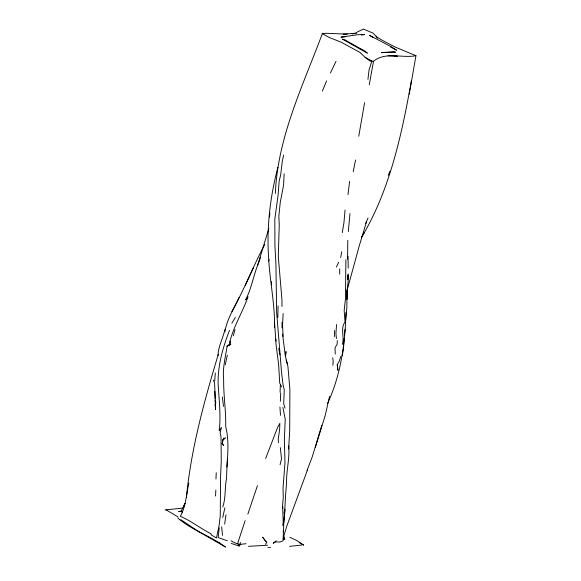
<?xml version="1.0" encoding="UTF-8"?>
<svg xmlns="http://www.w3.org/2000/svg" width="581" height="581" viewBox="0 0 581 581"><rect width="100%" height="100%" fill="white"/><g stroke="black" fill="none" stroke-linecap="round" stroke-linejoin="round"><path stroke-width="0.87" d="M347.801 240.316L347.569 259.3M281.952 306.499L281.974 300.123L278.299 256.417L279.236 224.745L278.858 216.183L280.267 202.275L283.593 185.172L284.131 173.821M281.996 327.858L282.039 322.317M274.493 321.504L276.077 344.823L278.626 364.548L279.722 383.14L281.603 386.823M215.536 403.555L215.449 409.576L214.839 391.42M347.031 290.355L346.835 307.719L345.47 321.373M283.129 313.5L282.562 325.418L283.121 336.414M347.002 290.413L346.821 299.469L347.213 289.193L348.237 280.899L348.106 274.007M277.82 317.48L278.081 305.889M215.319 401.369L215.355 400.04M337.263 340.582L337.154 344.351L335.063 347.678L335.237 354.112M224.927 331.795C226.779 319.514 233.99 308.576 239.103 297.356M275.372 193.466C277.558 137.341 303.021 85.465 322.317 33.683L326.21 33.306L347.307 34.119M217.998 355.572C218.245 346.363 223.082 338.048 225.007 329.224M280.071 392.248L280.362 384.883M274.559 327.735C275.002 304.11 269.722 280.884 268.596 257.332C266.563 227.062 270.15 196.61 277.907 167.321M280.354 401.355L280.71 392.909M259.308 261.036C253.81 273.68 251.9 287.537 245.661 299.869L248 296.826C242.335 312.999 232.661 327.619 229.263 344.504L227.12 346.065C225.428 357.264 222.414 368.361 223.67 379.894C223.445 395.479 226.111 411.021 225.675 426.541C230.032 443.521 226.735 460.98 226.583 478.199C224.607 487.72 225.98 497.721 222.734 506.981M215.958 479.093L216.248 472.774M327.495 403.584C340.858 375.159 345.085 343.487 346.015 312.346M334.315 336.711L334.627 330.415M215.522 496.043L215.849 490.073M345.884 259.685L345.477 298.605L344.177 310.37L345.02 321.983C340.03 328.802 344.787 336.886 342.311 344.366M226.859 467.008L227.432 458.598M269.555 217.105L269.845 212.951M336.566 324.51L335.934 333.494L336.428 338.585M332.877 365.304L333.189 361.208L332.702 357.758M349.98 213.597L348.324 231.572M344.221 338.287L343.386 349.399L342.209 355.775M285.068 509.283L283.739 524.309L283.063 540.824L279.846 542.037L275.837 541.913L273.143 543.228L276.222 540.78M347.743 279.773L348.128 274.849L347.728 279.098M214.687 381.005L215.333 372.958M345.049 209.973L343.945 222.777L342.274 232.632M222.32 444.167L222.668 440.253L224.034 437.972L222.872 440.231L222.32 444.167L223.678 445.416L221.957 443.361M282.584 334.031L285.256 355.645L287.936 366.567L289.875 389.314L289.701 430.448L288.655 448.946L288.648 445.954C290.006 458.438 286.106 470.777 286.622 483.123C285.031 497.234 285.227 511.491 283.281 525.5M285.598 355.855L286.012 351.57L285.365 356M219.255 527.802L218.144 537.585L227.338 540.788M282.787 525.413L283.208 521.709L282.584 505.543L283.281 496.849L282.991 488.774L284.973 462.585L284.37 439.759L285.235 419.097L282.874 407.368M282.671 508.673L282.867 506.981M367.94 79.394L369.044 70.003L371.891 60.969L365.129 57.381L359.988 52.428L341.018 42.108L329.362 37.525L322.317 33.683M347.99 194.657L349.609 181.403M343.189 34.163L356.051 33.197L352.202 33.923M186.421 497.263C191.12 448.532 204.294 400.934 218.318 354.287M224.651 524.127L225.973 514.831M344.351 335.077L345.187 329.202M364.04 233.039L361.578 237.346C390.047 189.776 401.798 134.364 411.45 80.389M358.76 136.244L364.585 102.743M369.247 84.811L373.532 61.23C385.944 51.324 401.921 58.434 415.952 55.711L409.227 94.282M188.84 483.087C186.472 494.119 185.862 506.421 180.371 516.32C191.345 521.012 200.539 528.521 211.128 533.837L211.201 534.919L216.495 537.977L219.175 525.013L220.243 515.717L220.569 476.725L221.252 461.452L220.998 436.759L220.148 432.925L221.448 427.34L219.204 430.964C220.998 415.611 219.11 400.2 218.165 384.854C217.519 365.972 222.748 347.859 229.48 330.422M340.72 257.499L341.715 251.762M353.226 171.715L355.521 160.007M225.239 364.803L227.316 355.252M283.651 155.033L282.308 161.206L280.667 174.983L279.192 180.909L278.088 195.063L274.828 219.088L274.915 245.603L275.917 263.469L276.643 312.455L281.567 372.603L282.991 384.39L284.269 389.909L283.695 403.621L285.017 408.123M329.55 396.307L325.353 414.899L315.389 447.334M222.712 517.482L224.891 507.83M215.014 405.509L215.827 402.19M280.057 464.778L281.516 458.867L280.332 447.66M346.661 291.865L359.276 245.792L366.48 221.942M233.286 335.891L235.044 329.521M268.829 228.58L257.601 265.328M321.772 425.35L312.179 457.044L307.051 470.407M340.786 356.414L339.159 361.433L337.249 364.548L337.873 370.206L337.249 364.548M259.554 260.266L260.564 257.187M245.138 520.627L237.644 543.482L239.074 546.024L240.723 544.295L246.053 543.722M247.847 514.112L257.441 485.636M307.647 469.513L286.803 526.117L283.869 535.936L284.748 539.27L283.063 538.921M265.619 458.569L277.667 427.26L279.86 423.353L279.599 429.94L278.263 438.851L278.372 442.744M245.247 285.561L253.599 267.413M183.473 507.213L184.99 503.407M322.332 91.101L326.573 80.897M240.556 542.531L239.074 546.024L231.245 543.417M388.224 175.339L389.996 171.221M365.602 223.511L368.056 217.991M336.414 267.042L338.629 262.271M181.882 511.077L178.723 511.614L181.236 511.178L184.925 503.422M330.436 72.981L336.014 61.317M264.82 244.347C253.047 266.403 244.042 289.788 231.899 311.634M268.516 261.007L269.301 259.692M231.848 323.218L235.298 317.502M356.015 33.502L356.814 32.267L363.379 29.05L373.176 33.19L377.606 38.128M265.415 544.288L266.868 542.494L262.619 537.178L265.953 541.623M222.668 440.253L225.798 437.718M230.715 344.431L227.12 346.065L230.715 344.431L230.054 341.112M361.614 35.143L364.628 34.533L358.019 34.7L341.018 37.155L345.528 36.734M240.723 544.295L239.742 544.441L234.76 542.85L231.085 540.795M267.928 547.694L270.514 547.36M165.048 509.965L182.332 508.143M289.57 546.358L301.503 545.094M267.558 545.225L248.472 546.322M229.263 344.504L230.345 344.62M388.079 55.805L397.397 56.313L392.727 55.391M373.532 61.23L370.22 61.107L365.129 57.381M415.952 55.711L394.957 46.959L382.683 40.525L376.597 36.915L376.241 36.138M289.934 537.316L296.927 540.613L303.71 545.167L299.259 542.581M390.33 46.843L396.612 50.213L391.253 46.749L369.48 35.318L373.191 37.518M166.151 509.835L178.113 517.01M180.749 519.603L198.506 531.506L225.559 547.084C210.533 535.965 192.013 530.322 177.757 518.034M181.236 511.178L182.543 512.776M283.804 537.89L284.748 539.27M219.073 542.167L219.988 543.511M213.394 380.134L214.556 382.973L215.29 398.544M286.186 360.06L287.45 364.193M278.72 348.31L279.984 354.78M275.721 338.854L276.128 341.105M222.356 397.048L223.511 406.424M284.116 512.021L284.574 516.102M221.644 526.844L222.479 535.348M279.933 406.998L280.5 415.386M271.4 281.625L271.596 284.828M283.245 530.562L283.281 532.261M348.041 256.236L348.201 268.19M339.674 268.821L339.725 274.13M393.591 51.694L381.368 52.66L395.596 52.167L393.591 51.694M345.252 40.089L342.332 39.13L367.424 53.169L365.013 51.157L345.252 40.089"/></g></svg>
